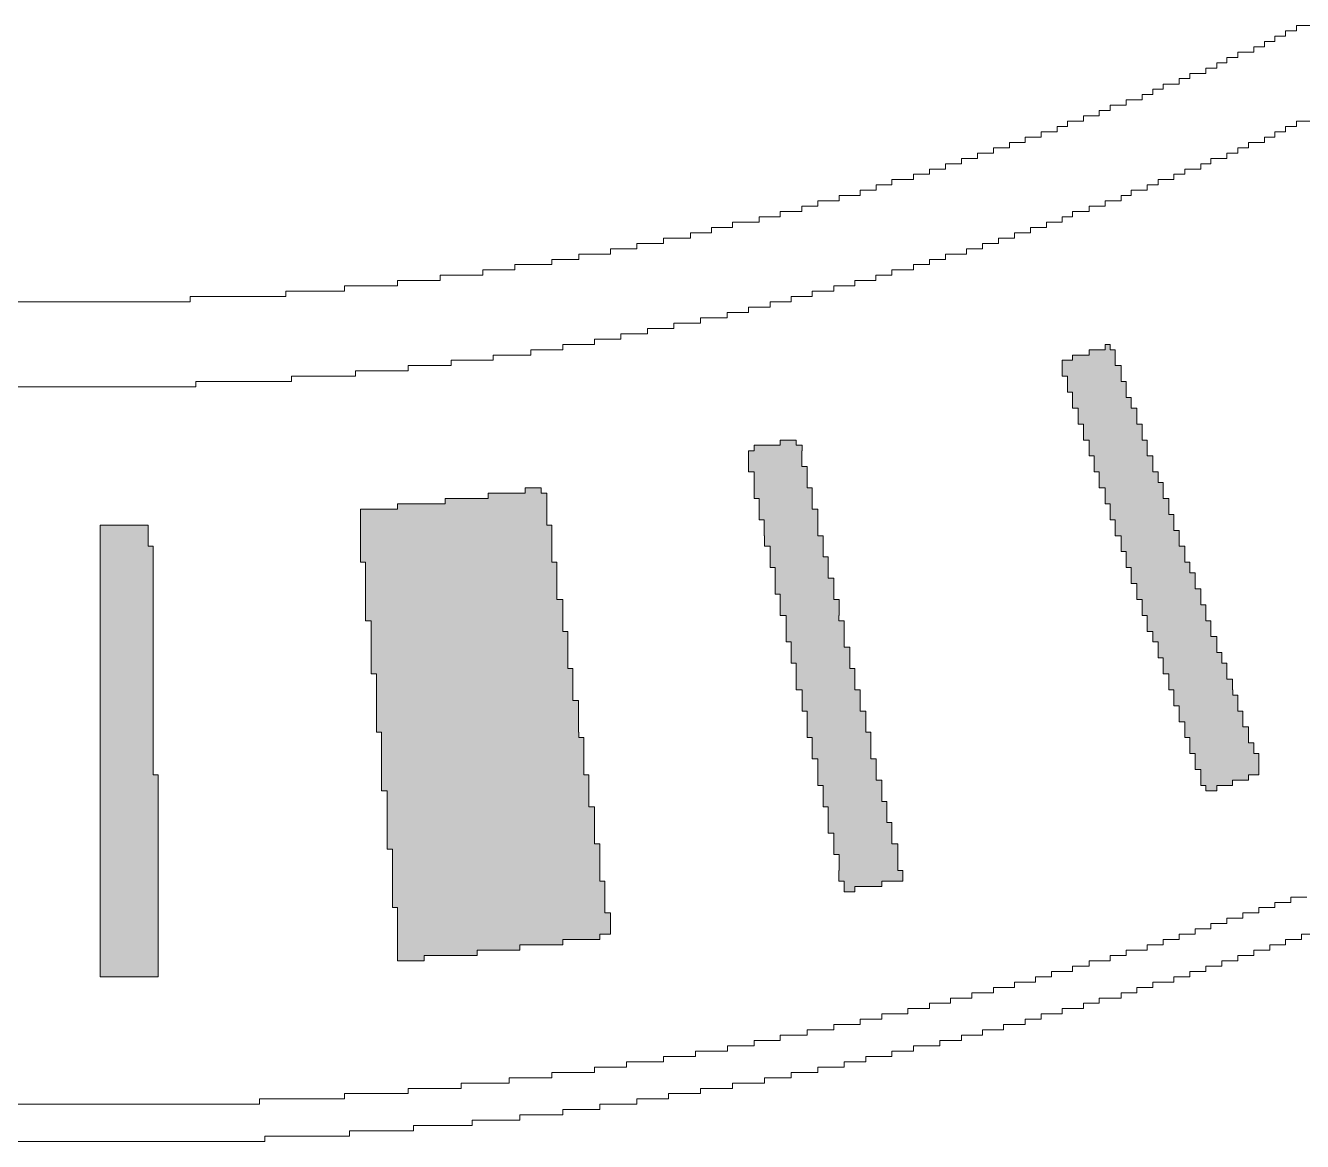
# Model space of a CAD drawing. Header units: millimetres. Extents: x 76.6 to 106.3, y -138 to -109.2.
# Drawn here: x 91.18 to 96.26, y -134.56 to -130.11 of the extents above; entities that cross this region are included whole.
import ezdxf

# ---------------------------------------------------------------- set-up
doc = ezdxf.new("R2010")
doc.units = ezdxf.units.MM
doc.header["$MEASUREMENT"] = 0
doc.layers.add('Layer 1', color=7, linetype='Continuous', lineweight=0)

msp = doc.modelspace()

# ---------------------------------------------------------------- hatches: boundary and pattern name
at = {"layer": 'Layer 1', "true_color": 0x000000, "transparency": 33554687}
h = msp.add_hatch(color=18, dxfattribs=at)
h.dxf.hatch_style = 2
h.paths.add_polyline_path([(95.3286, -131.5716), (95.3286, -131.5505), (95.3286, -131.5292), (95.3285, -131.5292), (95.3285, -131.5081), (95.3083, -131.5081), (95.3083, -131.487), (95.3083, -131.4657), (95.3082, -131.4657), (95.3082, -131.4446), (95.3489, -131.4446), (95.3489, -131.4235), (95.415, -131.4235), (95.415, -131.4022), (95.4785, -131.4022), (95.4785, -131.3811), (95.4988, -131.3811), (95.4988, -131.4022), (95.5191, -131.4022), (95.5191, -131.4235), (95.5191, -131.4235), (95.5191, -131.4446), (95.519, -131.4446), (95.519, -131.4657), (95.542, -131.4657), (95.542, -131.487), (95.542, -131.5081), (95.5419, -131.5081), (95.5419, -131.5292), (95.5623, -131.5292), (95.5623, -131.5505), (95.5623, -131.5716), (95.5623, -131.5716), (95.5623, -131.5927), (95.5826, -131.5927), (95.5826, -131.614), (95.5826, -131.6351), (95.6055, -131.6351), (95.6055, -131.6562), (95.6055, -131.6775), (95.6055, -131.6986), (95.6258, -131.6986), (95.6258, -131.7197), (95.6258, -131.741), (95.6258, -131.7621), (95.6461, -131.7621), (95.6461, -131.7832), (95.6461, -131.8045), (95.6461, -131.8256), (95.669, -131.8256), (95.669, -131.8467), (95.669, -131.868), (95.669, -131.8891), (95.6893, -131.8891), (95.6893, -131.9102), (95.6893, -131.9315), (95.7096, -131.9315), (95.7096, -131.9526), (95.7096, -131.9526), (95.7096, -131.9737), (95.7096, -131.995), (95.7324, -131.995), (95.7324, -132.0161), (95.7325, -132.0161), (95.7325, -132.0372), (95.7325, -132.0585), (95.7527, -132.0585), (95.7527, -132.0796), (95.7528, -132.0796), (95.7528, -132.1007), (95.7528, -132.122), (95.7731, -132.122), (95.7731, -132.1431), (95.7731, -132.1431), (95.7731, -132.1642), (95.7731, -132.1855), (95.7959, -132.1855), (95.7959, -132.2066), (95.796, -132.2066), (95.796, -132.2277), (95.796, -132.249), (95.8162, -132.249), (95.8162, -132.2701), (95.8163, -132.2701), (95.8163, -132.2912), (95.8366, -132.2912), (95.8366, -132.3125), (95.8366, -132.3336), (95.8366, -132.3336), (95.8366, -132.3547), (95.8594, -132.3547), (95.8594, -132.376), (95.8594, -132.3971), (95.8595, -132.3971), (95.8595, -132.4182), (95.8797, -132.4182), (95.8797, -132.4395), (95.8797, -132.4606), (95.8798, -132.4606), (95.8798, -132.4817), (95.9001, -132.4817), (95.9001, -132.503), (95.9001, -132.5241), (95.9001, -132.5241), (95.9001, -132.5452), (95.9229, -132.5452), (95.9229, -132.5665), (95.923, -132.5665), (95.923, -132.5876), (95.923, -132.6087), (95.9432, -132.6087), (95.9432, -132.63), (95.9433, -132.63), (95.9433, -132.6511), (95.9636, -132.6511), (95.9636, -132.6722), (95.9636, -132.6935), (95.9636, -132.6935), (95.9636, -132.7146), (95.9864, -132.7146), (95.9864, -132.7357), (95.9864, -132.757), (95.9865, -132.757), (95.9865, -132.7781), (96.0067, -132.7781), (96.0067, -132.7992), (96.0067, -132.8205), (96.0068, -132.8205), (96.0068, -132.8416), (96.0271, -132.8416), (96.0271, -132.8627), (96.0271, -132.884), (96.0271, -132.884), (96.0271, -132.9051), (96.0499, -132.9051), (96.0499, -132.9262), (96.0499, -132.9475), (96.05, -132.9475), (96.05, -132.9686), (96.0702, -132.9686), (96.0702, -132.9897), (96.0702, -133.011), (96.0906, -133.011), (96.0906, -133.0321), (96.0906, -133.0532), (96.0906, -133.0745), (96.0906, -133.0745), (96.0906, -133.0956), (96.05, -133.0956), (96.05, -133.1167), (95.9864, -133.1167), (95.9864, -133.138), (95.9229, -133.138), (95.9229, -133.1591), (95.8797, -133.1591), (95.8797, -133.138), (95.8594, -133.138), (95.8594, -133.1167), (95.8595, -133.1167), (95.8595, -133.0956), (95.8595, -133.0745), (95.8366, -133.0745), (95.8366, -133.0532), (95.8366, -133.0321), (95.8366, -133.011), (95.8162, -133.011), (95.8162, -132.9897), (95.8162, -132.9686), (95.8163, -132.9686), (95.8163, -132.9475), (95.7959, -132.9475), (95.7959, -132.9262), (95.7959, -132.9051), (95.796, -132.9051), (95.796, -132.884), (95.7731, -132.884), (95.7731, -132.8627), (95.7731, -132.8416), (95.7731, -132.8416), (95.7731, -132.8205), (95.7527, -132.8205), (95.7527, -132.7992), (95.7527, -132.7781), (95.7528, -132.7781), (95.7528, -132.757), (95.7324, -132.757), (95.7324, -132.7357), (95.7324, -132.7146), (95.7325, -132.7146), (95.7325, -132.6935), (95.7096, -132.6935), (95.7096, -132.6722), (95.7096, -132.6511), (95.7096, -132.6511), (95.7096, -132.63), (95.6892, -132.63), (95.6892, -132.6087), (95.6893, -132.6087), (95.6893, -132.5876), (95.6893, -132.5665), (95.6689, -132.5665), (95.6689, -132.5452), (95.669, -132.5452), (95.669, -132.5241), (95.6461, -132.5241), (95.6461, -132.503), (95.6461, -132.4817), (95.6461, -132.4817), (95.6461, -132.4606), (95.6257, -132.4606), (95.6257, -132.4395), (95.6257, -132.4182), (95.6258, -132.4182), (95.6258, -132.3971), (95.6054, -132.3971), (95.6054, -132.376), (95.6054, -132.3547), (95.6055, -132.3547), (95.6055, -132.3336), (95.5826, -132.3336), (95.5826, -132.3125), (95.5826, -132.2912), (95.5826, -132.2912), (95.5826, -132.2701), (95.5622, -132.2701), (95.5622, -132.249), (95.5623, -132.249), (95.5623, -132.2277), (95.5623, -132.2066), (95.5419, -132.2066), (95.5419, -132.1855), (95.542, -132.1855), (95.542, -132.1642), (95.542, -132.1431), (95.5191, -132.1431), (95.5191, -132.122), (95.5191, -132.122), (95.5191, -132.1007), (95.5191, -132.0796), (95.4987, -132.0796), (95.4987, -132.0585), (95.4988, -132.0585), (95.4988, -132.0372), (95.4988, -132.0161), (95.4784, -132.0161), (95.4784, -131.995), (95.4785, -131.995), (95.4785, -131.9737), (95.4785, -131.9526), (95.4556, -131.9526), (95.4556, -131.9315), (95.4556, -131.9315), (95.4556, -131.9102), (95.4556, -131.8891), (95.4353, -131.8891), (95.4353, -131.868), (95.4353, -131.8467), (95.4353, -131.8256), (95.415, -131.8256), (95.415, -131.8045), (95.415, -131.7832), (95.415, -131.7621), (95.3921, -131.7621), (95.3921, -131.741), (95.3921, -131.7197), (95.3921, -131.6986), (95.3718, -131.6986), (95.3718, -131.6775), (95.3718, -131.6562), (95.3718, -131.6351), (95.3489, -131.6351), (95.3489, -131.614), (95.3489, -131.5927), (95.3489, -131.5927), (95.3489, -131.5716)])
h = msp.add_hatch(color=18, dxfattribs=at)
h.dxf.hatch_style = 2
h.paths.add_polyline_path([(94.2923, -132.884), (94.2923, -132.8627), (94.2923, -132.8416), (94.272, -132.8416), (94.272, -132.8205), (94.272, -132.7992), (94.272, -132.7781), (94.272, -132.757), (94.2491, -132.757), (94.2491, -132.7357), (94.2491, -132.7146), (94.2491, -132.6935), (94.2491, -132.6722), (94.249, -132.6722), (94.249, -132.6511), (94.2288, -132.6511), (94.2288, -132.63), (94.2288, -132.6087), (94.2288, -132.5876), (94.2287, -132.5876), (94.2287, -132.5665), (94.2085, -132.5665), (94.2085, -132.5452), (94.2085, -132.5241), (94.2085, -132.503), (94.2085, -132.4817), (94.2084, -132.4817), (94.2084, -132.4606), (94.1856, -132.4606), (94.1856, -132.4395), (94.1856, -132.4182), (94.1856, -132.3971), (94.1855, -132.3971), (94.1855, -132.376), (94.1653, -132.376), (94.1653, -132.3547), (94.1653, -132.3336), (94.1653, -132.3125), (94.1652, -132.3125), (94.1652, -132.2912), (94.1652, -132.2701), (94.145, -132.2701), (94.145, -132.249), (94.145, -132.2277), (94.1449, -132.2277), (94.1449, -132.2066), (94.1449, -132.1855), (94.1221, -132.1855), (94.1221, -132.1642), (94.1221, -132.1431), (94.122, -132.1431), (94.122, -132.122), (94.122, -132.1007), (94.122, -132.0796), (94.1018, -132.0796), (94.1018, -132.0585), (94.1018, -132.0372), (94.1017, -132.0372), (94.1017, -132.0161), (94.1017, -131.995), (94.0815, -131.995), (94.0815, -131.9737), (94.0815, -131.9526), (94.0814, -131.9526), (94.0814, -131.9315), (94.0814, -131.9102), (94.0814, -131.8891), (94.0586, -131.8891), (94.0586, -131.868), (94.0585, -131.868), (94.0585, -131.8467), (94.0585, -131.8256), (94.0585, -131.8045), (94.0815, -131.8045), (94.0815, -131.7832), (94.1856, -131.7832), (94.1856, -131.7621), (94.2491, -131.7621), (94.2491, -131.7832), (94.272, -131.7832), (94.272, -131.8045), (94.2719, -131.8045), (94.2719, -131.8256), (94.2719, -131.8467), (94.2719, -131.868), (94.2923, -131.868), (94.2923, -131.8891), (94.2922, -131.8891), (94.2922, -131.9102), (94.2922, -131.9315), (94.2922, -131.9526), (94.3126, -131.9526), (94.3126, -131.9737), (94.3126, -131.995), (94.3125, -131.995), (94.3125, -132.0161), (94.3125, -132.0372), (94.3355, -132.0372), (94.3355, -132.0585), (94.3355, -132.0796), (94.3354, -132.0796), (94.3354, -132.1007), (94.3354, -132.122), (94.3354, -132.1431), (94.3558, -132.1431), (94.3558, -132.1642), (94.3558, -132.1855), (94.3557, -132.1855), (94.3557, -132.2066), (94.3557, -132.2277), (94.3761, -132.2277), (94.3761, -132.249), (94.3761, -132.2701), (94.376, -132.2701), (94.376, -132.2912), (94.376, -132.3125), (94.399, -132.3125), (94.399, -132.3336), (94.399, -132.3547), (94.399, -132.376), (94.3989, -132.376), (94.3989, -132.3971), (94.4193, -132.3971), (94.4193, -132.4182), (94.4193, -132.4395), (94.4193, -132.4606), (94.4192, -132.4606), (94.4192, -132.4817), (94.4396, -132.4817), (94.4396, -132.503), (94.4396, -132.5241), (94.4396, -132.5452), (94.4396, -132.5665), (94.4395, -132.5665), (94.4395, -132.5876), (94.4625, -132.5876), (94.4625, -132.6087), (94.4625, -132.63), (94.4625, -132.6511), (94.4624, -132.6511), (94.4624, -132.6722), (94.4828, -132.6722), (94.4828, -132.6935), (94.4828, -132.7146), (94.4828, -132.7357), (94.4828, -132.757), (94.5031, -132.757), (94.5031, -132.7781), (94.5031, -132.7992), (94.5031, -132.8205), (94.5031, -132.8416), (94.526, -132.8416), (94.526, -132.8627), (94.526, -132.884), (94.526, -132.9051), (94.526, -132.9262), (94.5462, -132.9262), (94.5462, -132.9475), (94.5463, -132.9475), (94.5463, -132.9686), (94.5463, -132.9897), (94.5463, -133.011), (94.5463, -133.0321), (94.5666, -133.0321), (94.5666, -133.0532), (94.5666, -133.0745), (94.5666, -133.0956), (94.5666, -133.1167), (94.5894, -133.1167), (94.5894, -133.138), (94.5895, -133.138), (94.5895, -133.1591), (94.5895, -133.1802), (94.5895, -133.2015), (94.6097, -133.2015), (94.6097, -133.2226), (94.6098, -133.2226), (94.6098, -133.2437), (94.6098, -133.265), (94.6098, -133.2861), (94.6301, -133.2861), (94.6301, -133.3072), (94.6301, -133.3285), (94.6301, -133.3285), (94.6301, -133.3496), (94.6301, -133.3707), (94.6529, -133.3707), (94.6529, -133.392), (94.6529, -133.4131), (94.653, -133.4131), (94.653, -133.4342), (94.653, -133.4555), (94.653, -133.4766), (94.6732, -133.4766), (94.6732, -133.4977), (94.6732, -133.519), (94.5895, -133.519), (94.5895, -133.5401), (94.4827, -133.5401), (94.4827, -133.5612), (94.4395, -133.5612), (94.4395, -133.5401), (94.4396, -133.5401), (94.4396, -133.519), (94.4192, -133.519), (94.4192, -133.4977), (94.4192, -133.4766), (94.4193, -133.4766), (94.4193, -133.4555), (94.4193, -133.4342), (94.4193, -133.4131), (94.3989, -133.4131), (94.3989, -133.392), (94.3989, -133.3707), (94.399, -133.3707), (94.399, -133.3496), (94.399, -133.3285), (94.3761, -133.3285), (94.3761, -133.3072), (94.3761, -133.2861), (94.3761, -133.2861), (94.3761, -133.265), (94.3761, -133.2437), (94.3761, -133.2226), (94.3557, -133.2226), (94.3557, -133.2015), (94.3558, -133.2015), (94.3558, -133.1802), (94.3558, -133.1591), (94.3558, -133.138), (94.3354, -133.138), (94.3354, -133.1167), (94.3355, -133.1167), (94.3355, -133.0956), (94.3355, -133.0745), (94.3355, -133.0532), (94.3355, -133.0321), (94.3126, -133.0321), (94.3126, -133.011), (94.3126, -132.9897), (94.3126, -132.9686), (94.3126, -132.9475), (94.2922, -132.9475), (94.2922, -132.9262), (94.2923, -132.9262), (94.2923, -132.9051)])
h = msp.add_hatch(color=18, dxfattribs=at)
h.dxf.hatch_style = 2
h.paths.add_polyline_path([(92.5346, -132.3547), (92.5346, -132.3336), (92.5346, -132.3125), (92.5346, -132.2912), (92.5346, -132.2701), (92.5346, -132.249), (92.5142, -132.249), (92.5142, -132.2277), (92.5142, -132.2066), (92.5142, -132.1855), (92.5142, -132.1642), (92.5142, -132.1431), (92.5142, -132.122), (92.5142, -132.1007), (92.5143, -132.1007), (92.5143, -132.0796), (92.5143, -132.0585), (92.5143, -132.0372), (92.6615, -132.0372), (92.6615, -132.0161), (92.8521, -132.0161), (92.8521, -131.995), (93.0223, -131.995), (93.0223, -131.9737), (93.1696, -131.9737), (93.1696, -131.9526), (93.2331, -131.9526), (93.2331, -131.9737), (93.256, -131.9737), (93.256, -131.995), (93.256, -132.0161), (93.2559, -132.0161), (93.2559, -132.0372), (93.256, -132.0372), (93.256, -132.0585), (93.256, -132.0796), (93.256, -132.1007), (93.2762, -132.1007), (93.2762, -132.122), (93.2762, -132.1431), (93.2762, -132.1642), (93.2762, -132.1855), (93.2762, -132.2066), (93.2762, -132.2277), (93.2762, -132.249), (93.2966, -132.249), (93.2966, -132.2701), (93.2966, -132.2912), (93.2966, -132.3125), (93.2966, -132.3336), (93.2966, -132.3547), (93.2966, -132.376), (93.2966, -132.3971), (93.3195, -132.3971), (93.3195, -132.4182), (93.3195, -132.4395), (93.3195, -132.4606), (93.3195, -132.4817), (93.3194, -132.4817), (93.3194, -132.503), (93.3194, -132.5241), (93.3398, -132.5241), (93.3398, -132.5452), (93.3398, -132.5665), (93.3398, -132.5876), (93.3398, -132.6087), (93.3398, -132.63), (93.3398, -132.6511), (93.3398, -132.6722), (93.36, -132.6722), (93.36, -132.6935), (93.3601, -132.6935), (93.3601, -132.7146), (93.3601, -132.7357), (93.3601, -132.757), (93.3601, -132.7781), (93.3601, -132.7992), (93.3829, -132.7992), (93.3829, -132.8205), (93.3829, -132.8416), (93.3829, -132.8627), (93.3829, -132.884), (93.3829, -132.9051), (93.3829, -132.9262), (93.383, -132.9262), (93.383, -132.9475), (93.4033, -132.9475), (93.4033, -132.9686), (93.4033, -132.9897), (93.4033, -133.011), (93.4033, -133.0321), (93.4033, -133.0532), (93.4033, -133.0745), (93.4033, -133.0956), (93.4236, -133.0956), (93.4236, -133.1167), (93.4236, -133.138), (93.4236, -133.1591), (93.4235, -133.1591), (93.4235, -133.1802), (93.4235, -133.2015), (93.4235, -133.2226), (93.4465, -133.2226), (93.4465, -133.2437), (93.4465, -133.265), (93.4465, -133.2861), (93.4465, -133.3072), (93.4465, -133.3285), (93.4465, -133.3496), (93.4465, -133.3707), (93.4667, -133.3707), (93.4667, -133.392), (93.4668, -133.392), (93.4668, -133.4131), (93.4668, -133.4342), (93.4668, -133.4555), (93.4668, -133.4766), (93.4668, -133.4977), (93.4668, -133.519), (93.487, -133.519), (93.487, -133.5401), (93.487, -133.5612), (93.487, -133.5825), (93.487, -133.6036), (93.487, -133.6247), (93.4871, -133.6247), (93.4871, -133.646), (93.5099, -133.646), (93.5099, -133.6671), (93.5099, -133.6882), (93.5099, -133.7095), (93.5099, -133.7306), (93.4667, -133.7306), (93.4667, -133.7517), (93.3195, -133.7517), (93.3195, -133.773), (93.1493, -133.773), (93.1493, -133.7941), (92.9791, -133.7941), (92.9791, -133.8152), (92.7683, -133.8152), (92.7683, -133.8365), (92.6616, -133.8365), (92.6616, -133.8152), (92.6616, -133.7941), (92.6616, -133.773), (92.6616, -133.7517), (92.6615, -133.7517), (92.6615, -133.7306), (92.6615, -133.7095), (92.6615, -133.6882), (92.6615, -133.6671), (92.6615, -133.646), (92.6616, -133.646), (92.6616, -133.6247), (92.6412, -133.6247), (92.6412, -133.6036), (92.6412, -133.5825), (92.6412, -133.5612), (92.6412, -133.5401), (92.6412, -133.519), (92.6413, -133.519), (92.6413, -133.4977), (92.6413, -133.4766), (92.6413, -133.4555), (92.6413, -133.4342), (92.6413, -133.4131), (92.6413, -133.392), (92.6209, -133.392), (92.6209, -133.3707), (92.621, -133.3707), (92.621, -133.3496), (92.621, -133.3285), (92.621, -133.3072), (92.621, -133.2861), (92.621, -133.265), (92.621, -133.2437), (92.621, -133.2226), (92.6209, -133.2226), (92.6209, -133.2015), (92.6209, -133.1802), (92.6209, -133.1591), (92.5981, -133.1591), (92.5981, -133.138), (92.5981, -133.1167), (92.5981, -133.0956), (92.5981, -133.0956), (92.5981, -133.0745), (92.5981, -133.0532), (92.5981, -133.0321), (92.5981, -133.011), (92.5981, -132.9897), (92.5981, -132.9686), (92.5981, -132.9475), (92.5981, -132.9475), (92.5981, -132.9262), (92.5777, -132.9262), (92.5777, -132.9051), (92.5777, -132.884), (92.5777, -132.8627), (92.5777, -132.8416), (92.5777, -132.8205), (92.5777, -132.7992), (92.5778, -132.7992), (92.5778, -132.7781), (92.5778, -132.757), (92.5778, -132.7357), (92.5778, -132.7146), (92.5778, -132.6935), (92.5574, -132.6935), (92.5574, -132.6722), (92.5575, -132.6722), (92.5575, -132.6511), (92.5575, -132.63), (92.5575, -132.6087), (92.5575, -132.5876), (92.5575, -132.5665), (92.5575, -132.5452), (92.5575, -132.5241), (92.5574, -132.5241), (92.5574, -132.503), (92.5574, -132.4817), (92.5346, -132.4817), (92.5346, -132.4606), (92.5346, -132.4395), (92.5346, -132.4182), (92.5346, -132.3971), (92.5346, -132.3971), (92.5346, -132.376)])
h = msp.add_hatch(color=18, dxfattribs=at)
h.dxf.hatch_style = 2
h.paths.add_polyline_path([(91.478, -132.1431), (91.478, -132.122), (91.478, -132.1007), (91.6685, -132.1007), (91.6685, -132.122), (91.6685, -132.1431), (91.6685, -132.1642), (91.6685, -132.1855), (91.6887, -132.1855), (91.6887, -132.2066), (91.6887, -132.2277), (91.6887, -132.249), (91.6887, -132.2701), (91.6887, -132.2912), (91.6887, -132.3125), (91.6887, -132.3336), (91.6887, -132.3547), (91.6887, -132.376), (91.6887, -132.3971), (91.6887, -132.4182), (91.6887, -132.4395), (91.6887, -132.4606), (91.6887, -132.4817), (91.6887, -132.503), (91.6887, -132.5241), (91.6887, -132.5452), (91.6887, -132.5665), (91.6887, -132.5876), (91.6887, -132.6087), (91.6887, -132.63), (91.6887, -132.6511), (91.6887, -132.6722), (91.6887, -132.6935), (91.6887, -132.7146), (91.6887, -132.7357), (91.6887, -132.757), (91.6887, -132.7781), (91.6887, -132.7992), (91.6887, -132.8205), (91.6887, -132.8416), (91.6887, -132.8627), (91.6887, -132.884), (91.6887, -132.9051), (91.6887, -132.9262), (91.6887, -132.9475), (91.6887, -132.9686), (91.6887, -132.9897), (91.6887, -133.011), (91.6887, -133.0321), (91.6887, -133.0532), (91.6887, -133.0745), (91.6887, -133.0956), (91.7091, -133.0956), (91.7091, -133.1167), (91.7091, -133.138), (91.7091, -133.1591), (91.7091, -133.1802), (91.7091, -133.2015), (91.7091, -133.2226), (91.7091, -133.2437), (91.7091, -133.265), (91.7091, -133.2861), (91.7091, -133.3072), (91.7091, -133.3285), (91.7091, -133.3496), (91.7091, -133.3707), (91.7091, -133.392), (91.7091, -133.4131), (91.7091, -133.4342), (91.7091, -133.4555), (91.7091, -133.4766), (91.7091, -133.4977), (91.7091, -133.519), (91.7091, -133.5401), (91.7091, -133.5612), (91.7091, -133.5825), (91.7091, -133.6036), (91.7091, -133.6247), (91.7091, -133.646), (91.7091, -133.6671), (91.7091, -133.6882), (91.7091, -133.7095), (91.7091, -133.7306), (91.7091, -133.7517), (91.7091, -133.773), (91.7091, -133.7941), (91.7091, -133.8152), (91.7091, -133.8365), (91.7091, -133.8576), (91.7091, -133.8787), (91.7091, -133.9), (91.478, -133.9), (91.478, -133.8787), (91.478, -133.8576), (91.478, -133.8365), (91.478, -133.8152), (91.478, -133.7941), (91.478, -133.773), (91.478, -133.7517), (91.478, -133.7306), (91.478, -133.7095), (91.478, -133.6882), (91.478, -133.6671), (91.478, -133.646), (91.478, -133.6247), (91.478, -133.6036), (91.478, -133.5825), (91.478, -133.5612), (91.478, -133.5401), (91.478, -133.519), (91.478, -133.4977), (91.478, -133.4766), (91.478, -133.4555), (91.478, -133.4342), (91.478, -133.4131), (91.478, -133.392), (91.478, -133.3707), (91.478, -133.3496), (91.478, -133.3285), (91.478, -133.3072), (91.478, -133.2861), (91.478, -133.265), (91.478, -133.2437), (91.478, -133.2226), (91.478, -133.2015), (91.478, -133.1802), (91.478, -133.1591), (91.478, -133.138), (91.478, -133.1167), (91.478, -133.0956), (91.4779, -133.0956), (91.4779, -133.0745), (91.4779, -133.0532), (91.4779, -133.0321), (91.4779, -133.011), (91.4779, -132.9897), (91.4779, -132.9686), (91.4779, -132.9475), (91.4779, -132.9262), (91.4779, -132.9051), (91.4779, -132.884), (91.4779, -132.8627), (91.4779, -132.8416), (91.4779, -132.8205), (91.4779, -132.7992), (91.4779, -132.7781), (91.4779, -132.757), (91.4779, -132.7357), (91.4779, -132.7146), (91.4779, -132.6935), (91.4779, -132.6722), (91.4779, -132.6511), (91.4779, -132.63), (91.4779, -132.6087), (91.4779, -132.5876), (91.4779, -132.5665), (91.4779, -132.5452), (91.4779, -132.5241), (91.4779, -132.503), (91.4779, -132.4817), (91.4779, -132.4606), (91.4779, -132.4395), (91.4779, -132.4182), (91.4779, -132.3971), (91.4779, -132.376), (91.4779, -132.3547), (91.4779, -132.3336), (91.4779, -132.3125), (91.4779, -132.2912), (91.4779, -132.2701), (91.4779, -132.249), (91.4779, -132.2277), (91.4779, -132.2066), (91.4779, -132.1855), (91.478, -132.1855), (91.478, -132.1642)])

# ---------------------------------------------------------------- linework, layer by layer
at = {"layer": 'Layer 1'}
for points in [[(90.9065, -131.2117), (91.8361, -131.2117), (91.8361, -131.1906), (92.2171, -131.1906), (92.2171, -131.1695), (92.4507, -131.1695), (92.4507, -131.1482), (92.6616, -131.1482), (92.6616, -131.1271), (92.8317, -131.1271), (92.8317, -131.106), (93.002, -131.106), (93.002, -131.0847), (93.129, -131.0847), (93.129, -131.0636), (93.2763, -131.0636), (93.2763, -131.0425), (93.383, -131.0425), (93.383, -131.0212), (93.51, -131.0212), (93.51, -131.0001), (93.6141, -131.0001), (93.6141, -130.979), (93.7208, -130.979), (93.7208, -130.9577), (93.8275, -130.9577), (93.8275, -130.9366), (93.9112, -130.9366), (93.9112, -130.9155), (93.9951, -130.9155), (93.9951, -130.8942), (94.1018, -130.8942), (94.1018, -130.8731), (94.1856, -130.8731), (94.1856, -130.852), (94.2719, -130.852), (94.2719, -130.8307), (94.3354, -130.8307), (94.3354, -130.8096), (94.4193, -130.8096), (94.4193, -130.7885), (94.5031, -130.7885), (94.5031, -130.7672), (94.5666, -130.7672), (94.5666, -130.7461), (94.63, -130.7461), (94.63, -130.725), (94.7165, -130.725), (94.7165, -130.7037), (94.7799, -130.7037), (94.7799, -130.6826), (94.8434, -130.6826), (94.8434, -130.6615), (94.907, -130.6615), (94.907, -130.6402), (94.9705, -130.6402), (94.9705, -130.6191), (95.0339, -130.6191), (95.0339, -130.598), (95.0975, -130.598), (95.0975, -130.5767), (95.161, -130.5767), (95.161, -130.5556), (95.2244, -130.5556), (95.2244, -130.5345), (95.288, -130.5345), (95.288, -130.5132), (95.3286, -130.5132), (95.3286, -130.4921), (95.3921, -130.4921), (95.3921, -130.471), (95.4556, -130.471), (95.4556, -130.4497), (95.4987, -130.4497), (95.4987, -130.4286), (95.5623, -130.4286), (95.5623, -130.4075), (95.6257, -130.4075), (95.6257, -130.3862), (95.6689, -130.3862), (95.6689, -130.3651), (95.7095, -130.3651), (95.7095, -130.344), (95.7731, -130.344), (95.7731, -130.3227), (95.8163, -130.3227), (95.8163, -130.3016), (95.8797, -130.3016), (95.8797, -130.2805), (95.9229, -130.2805), (95.9229, -130.2592), (95.9635, -130.2592), (95.9635, -130.2381), (96.0067, -130.2381), (96.0067, -130.217), (96.0703, -130.217), (96.0703, -130.1957), (96.1135, -130.1957), (96.1135, -130.1746), (96.1541, -130.1746), (96.1541, -130.1535), (96.1973, -130.1535), (96.1973, -130.1322), (96.2405, -130.1322), (96.2405, -130.1111), (96.304, -130.1111)], [(96.304, -130.4921), (96.2405, -130.4921), (96.2405, -130.5132), (96.1973, -130.5132), (96.1973, -130.5345), (96.154, -130.5345), (96.154, -130.5556), (96.1135, -130.5556), (96.1135, -130.5767), (96.05, -130.5767), (96.05, -130.598), (96.0067, -130.598), (96.0067, -130.6191), (95.9636, -130.6191), (95.9636, -130.6402), (95.9001, -130.6402), (95.9001, -130.6615), (95.8594, -130.6615), (95.8594, -130.6826), (95.7959, -130.6826), (95.7959, -130.7037), (95.7528, -130.7037), (95.7528, -130.725), (95.6892, -130.725), (95.6892, -130.7461), (95.6461, -130.7461), (95.6461, -130.7672), (95.5826, -130.7672), (95.5826, -130.7885), (95.542, -130.7885), (95.542, -130.8096), (95.4784, -130.8096), (95.4784, -130.8307), (95.4149, -130.8307), (95.4149, -130.852), (95.3489, -130.852), (95.3489, -130.8731), (95.3083, -130.8731), (95.3083, -130.8942), (95.2448, -130.8942), (95.2448, -130.9155), (95.1812, -130.9155), (95.1812, -130.9366), (95.1178, -130.9366), (95.1178, -130.9577), (95.0543, -130.9577), (95.0543, -130.979), (94.9908, -130.979), (94.9908, -131.0001), (94.9273, -131.0001), (94.9273, -131.0212), (94.8435, -131.0212), (94.8435, -131.0425), (94.78, -131.0425), (94.78, -131.0636), (94.7165, -131.0636), (94.7165, -131.0847), (94.6301, -131.0847), (94.6301, -131.106), (94.5665, -131.106), (94.5665, -131.1271), (94.4828, -131.1271), (94.4828, -131.1482), (94.3989, -131.1482), (94.3989, -131.1695), (94.3126, -131.1695), (94.3126, -131.1906), (94.2288, -131.1906), (94.2288, -131.2117), (94.1449, -131.2117), (94.1449, -131.233), (94.0585, -131.233), (94.0585, -131.2541), (93.9747, -131.2541), (93.9747, -131.2752), (93.8681, -131.2752), (93.8681, -131.2965), (93.7614, -131.2965), (93.7614, -131.3176), (93.6573, -131.3176), (93.6573, -131.3387), (93.5505, -131.3387), (93.5505, -131.36), (93.4464, -131.36), (93.4464, -131.3811), (93.3194, -131.3811), (93.3194, -131.4022), (93.1924, -131.4022), (93.1924, -131.4235), (93.0425, -131.4235), (93.0425, -131.4446), (92.8749, -131.4446), (92.8749, -131.4657), (92.7047, -131.4657), (92.7047, -131.487), (92.4939, -131.487), (92.4939, -131.5081), (92.2399, -131.5081), (92.2399, -131.5292), (91.8589, -131.5292), (91.8589, -131.5505), (90.8835, -131.5505)], [(90.6296, -134.408), (92.113, -134.408), (92.113, -134.3867), (92.4508, -134.3867), (92.4508, -134.3656), (92.7048, -134.3656), (92.7048, -134.3445), (92.9156, -134.3445), (92.9156, -134.3232), (93.1061, -134.3232), (93.1061, -134.3021), (93.2763, -134.3021), (93.2763, -134.281), (93.4464, -134.281), (93.4464, -134.2597), (93.5735, -134.2597), (93.5735, -134.2386), (93.7207, -134.2386), (93.7207, -134.2175), (93.8478, -134.2175), (93.8478, -134.1962), (93.9748, -134.1962), (93.9748, -134.1751), (94.0815, -134.1751), (94.0815, -134.154), (94.1855, -134.154), (94.1855, -134.1327), (94.2923, -134.1327), (94.2923, -134.1116), (94.3989, -134.1116), (94.3989, -134.0905), (94.5031, -134.0905), (94.5031, -134.0692), (94.5894, -134.0692), (94.5894, -134.0481), (94.6936, -134.0481), (94.6936, -134.027), (94.78, -134.027), (94.78, -134.0057), (94.8637, -134.0057), (94.8637, -133.9846), (94.9475, -133.9846), (94.9475, -133.9635), (95.034, -133.9635), (95.034, -133.9422), (95.1177, -133.9422), (95.1177, -133.9211), (95.2015, -133.9211), (95.2015, -133.9), (95.265, -133.9), (95.265, -133.8787), (95.3489, -133.8787), (95.3489, -133.8576), (95.415, -133.8576), (95.415, -133.8365), (95.4987, -133.8365), (95.4987, -133.8152), (95.5622, -133.8152), (95.5622, -133.7941), (95.6461, -133.7941), (95.6461, -133.773), (95.7096, -133.773), (95.7096, -133.7517), (95.7731, -133.7517), (95.7731, -133.7306), (95.8366, -133.7306), (95.8366, -133.7095), (95.9001, -133.7095), (95.9001, -133.6882), (95.9636, -133.6882), (95.9636, -133.6671), (96.027, -133.6671), (96.027, -133.646), (96.0905, -133.646), (96.0905, -133.6247), (96.154, -133.6247), (96.154, -133.6036), (96.2176, -133.6036), (96.2176, -133.5825), (96.2811, -133.5825)], [(96.3243, -133.7306), (96.2608, -133.7306), (96.2608, -133.7517), (96.1973, -133.7517), (96.1973, -133.773), (96.1338, -133.773), (96.1338, -133.7941), (96.0702, -133.7941), (96.0702, -133.8152), (96.0067, -133.8152), (96.0067, -133.8365), (95.9433, -133.8365), (95.9433, -133.8576), (95.8798, -133.8576), (95.8798, -133.8787), (95.8162, -133.8787), (95.8162, -133.9), (95.7527, -133.9), (95.7527, -133.9211), (95.6689, -133.9211), (95.6689, -133.9422), (95.6055, -133.9422), (95.6055, -133.9635), (95.5419, -133.9635), (95.5419, -133.9846), (95.4555, -133.9846), (95.4555, -134.0057), (95.3921, -134.0057), (95.3921, -134.027), (95.3083, -134.027), (95.3083, -134.0481), (95.2244, -134.0481), (95.2244, -134.0692), (95.161, -134.0692), (95.161, -134.0905), (95.0745, -134.0905), (95.0745, -134.1116), (94.9908, -134.1116), (94.9908, -134.1327), (94.9069, -134.1327), (94.9069, -134.154), (94.8206, -134.154), (94.8206, -134.1751), (94.7165, -134.1751), (94.7165, -134.1962), (94.6301, -134.1962), (94.6301, -134.2175), (94.5259, -134.2175), (94.5259, -134.2386), (94.4396, -134.2386), (94.4396, -134.2597), (94.3354, -134.2597), (94.3354, -134.281), (94.2288, -134.281), (94.2288, -134.3021), (94.1221, -134.3021), (94.1221, -134.3232), (93.9951, -134.3232), (93.9951, -134.3445), (93.8681, -134.3445), (93.8681, -134.3656), (93.7411, -134.3656), (93.7411, -134.3867), (93.6141, -134.3867), (93.6141, -134.408), (93.4667, -134.408), (93.4667, -134.4291), (93.3194, -134.4291), (93.3194, -134.4502), (93.1492, -134.4502), (93.1492, -134.4715), (92.9587, -134.4715), (92.9587, -134.4926), (92.725, -134.4926), (92.725, -134.5137), (92.471, -134.5137), (92.471, -134.535), (92.1332, -134.535), (92.1332, -134.5561), (90.6092, -134.5561)]]:
    msp.add_lwpolyline(points, dxfattribs=at)
for points in [[(95.3286, -131.5716), (95.3286, -131.5505), (95.3286, -131.5292), (95.3285, -131.5292), (95.3285, -131.5081), (95.3083, -131.5081), (95.3083, -131.487), (95.3083, -131.4657), (95.3082, -131.4657), (95.3082, -131.4446), (95.3489, -131.4446), (95.3489, -131.4235), (95.415, -131.4235), (95.415, -131.4022), (95.4785, -131.4022), (95.4785, -131.3811), (95.4988, -131.3811), (95.4988, -131.4022), (95.5191, -131.4022), (95.5191, -131.4235), (95.5191, -131.4235), (95.5191, -131.4446), (95.519, -131.4446), (95.519, -131.4657), (95.542, -131.4657), (95.542, -131.487), (95.542, -131.5081), (95.5419, -131.5081), (95.5419, -131.5292), (95.5623, -131.5292), (95.5623, -131.5505), (95.5623, -131.5716), (95.5623, -131.5716), (95.5623, -131.5927), (95.5826, -131.5927), (95.5826, -131.614), (95.5826, -131.6351), (95.6055, -131.6351), (95.6055, -131.6562), (95.6055, -131.6775), (95.6055, -131.6986), (95.6258, -131.6986), (95.6258, -131.7197), (95.6258, -131.741), (95.6258, -131.7621), (95.6461, -131.7621), (95.6461, -131.7832), (95.6461, -131.8045), (95.6461, -131.8256), (95.669, -131.8256), (95.669, -131.8467), (95.669, -131.868), (95.669, -131.8891), (95.6893, -131.8891), (95.6893, -131.9102), (95.6893, -131.9315), (95.7096, -131.9315), (95.7096, -131.9526), (95.7096, -131.9526), (95.7096, -131.9737), (95.7096, -131.995), (95.7324, -131.995), (95.7324, -132.0161), (95.7325, -132.0161), (95.7325, -132.0372), (95.7325, -132.0585), (95.7527, -132.0585), (95.7527, -132.0796), (95.7528, -132.0796), (95.7528, -132.1007), (95.7528, -132.122), (95.7731, -132.122), (95.7731, -132.1431), (95.7731, -132.1431), (95.7731, -132.1642), (95.7731, -132.1855), (95.7959, -132.1855), (95.7959, -132.2066), (95.796, -132.2066), (95.796, -132.2277), (95.796, -132.249), (95.8162, -132.249), (95.8162, -132.2701), (95.8163, -132.2701), (95.8163, -132.2912), (95.8366, -132.2912), (95.8366, -132.3125), (95.8366, -132.3336), (95.8366, -132.3336), (95.8366, -132.3547), (95.8594, -132.3547), (95.8594, -132.376), (95.8594, -132.3971), (95.8595, -132.3971), (95.8595, -132.4182), (95.8797, -132.4182), (95.8797, -132.4395), (95.8797, -132.4606), (95.8798, -132.4606), (95.8798, -132.4817), (95.9001, -132.4817), (95.9001, -132.503), (95.9001, -132.5241), (95.9001, -132.5241), (95.9001, -132.5452), (95.9229, -132.5452), (95.9229, -132.5665), (95.923, -132.5665), (95.923, -132.5876), (95.923, -132.6087), (95.9432, -132.6087), (95.9432, -132.63), (95.9433, -132.63), (95.9433, -132.6511), (95.9636, -132.6511), (95.9636, -132.6722), (95.9636, -132.6935), (95.9636, -132.6935), (95.9636, -132.7146), (95.9864, -132.7146), (95.9864, -132.7357), (95.9864, -132.757), (95.9865, -132.757), (95.9865, -132.7781), (96.0067, -132.7781), (96.0067, -132.7992), (96.0067, -132.8205), (96.0068, -132.8205), (96.0068, -132.8416), (96.0271, -132.8416), (96.0271, -132.8627), (96.0271, -132.884), (96.0271, -132.884), (96.0271, -132.9051), (96.0499, -132.9051), (96.0499, -132.9262), (96.0499, -132.9475), (96.05, -132.9475), (96.05, -132.9686), (96.0702, -132.9686), (96.0702, -132.9897), (96.0702, -133.011), (96.0906, -133.011), (96.0906, -133.0321), (96.0906, -133.0532), (96.0906, -133.0745), (96.0906, -133.0745), (96.0906, -133.0956), (96.05, -133.0956), (96.05, -133.1167), (95.9864, -133.1167), (95.9864, -133.138), (95.9229, -133.138), (95.9229, -133.1591), (95.8797, -133.1591), (95.8797, -133.138), (95.8594, -133.138), (95.8594, -133.1167), (95.8595, -133.1167), (95.8595, -133.0956), (95.8595, -133.0745), (95.8366, -133.0745), (95.8366, -133.0532), (95.8366, -133.0321), (95.8366, -133.011), (95.8162, -133.011), (95.8162, -132.9897), (95.8162, -132.9686), (95.8163, -132.9686), (95.8163, -132.9475), (95.7959, -132.9475), (95.7959, -132.9262), (95.7959, -132.9051), (95.796, -132.9051), (95.796, -132.884), (95.7731, -132.884), (95.7731, -132.8627), (95.7731, -132.8416), (95.7731, -132.8416), (95.7731, -132.8205), (95.7527, -132.8205), (95.7527, -132.7992), (95.7527, -132.7781), (95.7528, -132.7781), (95.7528, -132.757), (95.7324, -132.757), (95.7324, -132.7357), (95.7324, -132.7146), (95.7325, -132.7146), (95.7325, -132.6935), (95.7096, -132.6935), (95.7096, -132.6722), (95.7096, -132.6511), (95.7096, -132.6511), (95.7096, -132.63), (95.6892, -132.63), (95.6892, -132.6087), (95.6893, -132.6087), (95.6893, -132.5876), (95.6893, -132.5665), (95.6689, -132.5665), (95.6689, -132.5452), (95.669, -132.5452), (95.669, -132.5241), (95.6461, -132.5241), (95.6461, -132.503), (95.6461, -132.4817), (95.6461, -132.4817), (95.6461, -132.4606), (95.6257, -132.4606), (95.6257, -132.4395), (95.6257, -132.4182), (95.6258, -132.4182), (95.6258, -132.3971), (95.6054, -132.3971), (95.6054, -132.376), (95.6054, -132.3547), (95.6055, -132.3547), (95.6055, -132.3336), (95.5826, -132.3336), (95.5826, -132.3125), (95.5826, -132.2912), (95.5826, -132.2912), (95.5826, -132.2701), (95.5622, -132.2701), (95.5622, -132.249), (95.5623, -132.249), (95.5623, -132.2277), (95.5623, -132.2066), (95.5419, -132.2066), (95.5419, -132.1855), (95.542, -132.1855), (95.542, -132.1642), (95.542, -132.1431), (95.5191, -132.1431), (95.5191, -132.122), (95.5191, -132.122), (95.5191, -132.1007), (95.5191, -132.0796), (95.4987, -132.0796), (95.4987, -132.0585), (95.4988, -132.0585), (95.4988, -132.0372), (95.4988, -132.0161), (95.4784, -132.0161), (95.4784, -131.995), (95.4785, -131.995), (95.4785, -131.9737), (95.4785, -131.9526), (95.4556, -131.9526), (95.4556, -131.9315), (95.4556, -131.9315), (95.4556, -131.9102), (95.4556, -131.8891), (95.4353, -131.8891), (95.4353, -131.868), (95.4353, -131.8467), (95.4353, -131.8256), (95.415, -131.8256), (95.415, -131.8045), (95.415, -131.7832), (95.415, -131.7621), (95.3921, -131.7621), (95.3921, -131.741), (95.3921, -131.7197), (95.3921, -131.6986), (95.3718, -131.6986), (95.3718, -131.6775), (95.3718, -131.6562), (95.3718, -131.6351), (95.3489, -131.6351), (95.3489, -131.614), (95.3489, -131.5927), (95.3489, -131.5927), (95.3489, -131.5716)], [(94.2923, -132.884), (94.2923, -132.8627), (94.2923, -132.8416), (94.272, -132.8416), (94.272, -132.8205), (94.272, -132.7992), (94.272, -132.7781), (94.272, -132.757), (94.2491, -132.757), (94.2491, -132.7357), (94.2491, -132.7146), (94.2491, -132.6935), (94.2491, -132.6722), (94.249, -132.6722), (94.249, -132.6511), (94.2288, -132.6511), (94.2288, -132.63), (94.2288, -132.6087), (94.2288, -132.5876), (94.2287, -132.5876), (94.2287, -132.5665), (94.2085, -132.5665), (94.2085, -132.5452), (94.2085, -132.5241), (94.2085, -132.503), (94.2085, -132.4817), (94.2084, -132.4817), (94.2084, -132.4606), (94.1856, -132.4606), (94.1856, -132.4395), (94.1856, -132.4182), (94.1856, -132.3971), (94.1855, -132.3971), (94.1855, -132.376), (94.1653, -132.376), (94.1653, -132.3547), (94.1653, -132.3336), (94.1653, -132.3125), (94.1652, -132.3125), (94.1652, -132.2912), (94.1652, -132.2701), (94.145, -132.2701), (94.145, -132.249), (94.145, -132.2277), (94.1449, -132.2277), (94.1449, -132.2066), (94.1449, -132.1855), (94.1221, -132.1855), (94.1221, -132.1642), (94.1221, -132.1431), (94.122, -132.1431), (94.122, -132.122), (94.122, -132.1007), (94.122, -132.0796), (94.1018, -132.0796), (94.1018, -132.0585), (94.1018, -132.0372), (94.1017, -132.0372), (94.1017, -132.0161), (94.1017, -131.995), (94.0815, -131.995), (94.0815, -131.9737), (94.0815, -131.9526), (94.0814, -131.9526), (94.0814, -131.9315), (94.0814, -131.9102), (94.0814, -131.8891), (94.0586, -131.8891), (94.0586, -131.868), (94.0585, -131.868), (94.0585, -131.8467), (94.0585, -131.8256), (94.0585, -131.8045), (94.0815, -131.8045), (94.0815, -131.7832), (94.1856, -131.7832), (94.1856, -131.7621), (94.2491, -131.7621), (94.2491, -131.7832), (94.272, -131.7832), (94.272, -131.8045), (94.2719, -131.8045), (94.2719, -131.8256), (94.2719, -131.8467), (94.2719, -131.868), (94.2923, -131.868), (94.2923, -131.8891), (94.2922, -131.8891), (94.2922, -131.9102), (94.2922, -131.9315), (94.2922, -131.9526), (94.3126, -131.9526), (94.3126, -131.9737), (94.3126, -131.995), (94.3125, -131.995), (94.3125, -132.0161), (94.3125, -132.0372), (94.3355, -132.0372), (94.3355, -132.0585), (94.3355, -132.0796), (94.3354, -132.0796), (94.3354, -132.1007), (94.3354, -132.122), (94.3354, -132.1431), (94.3558, -132.1431), (94.3558, -132.1642), (94.3558, -132.1855), (94.3557, -132.1855), (94.3557, -132.2066), (94.3557, -132.2277), (94.3761, -132.2277), (94.3761, -132.249), (94.3761, -132.2701), (94.376, -132.2701), (94.376, -132.2912), (94.376, -132.3125), (94.399, -132.3125), (94.399, -132.3336), (94.399, -132.3547), (94.399, -132.376), (94.3989, -132.376), (94.3989, -132.3971), (94.4193, -132.3971), (94.4193, -132.4182), (94.4193, -132.4395), (94.4193, -132.4606), (94.4192, -132.4606), (94.4192, -132.4817), (94.4396, -132.4817), (94.4396, -132.503), (94.4396, -132.5241), (94.4396, -132.5452), (94.4396, -132.5665), (94.4395, -132.5665), (94.4395, -132.5876), (94.4625, -132.5876), (94.4625, -132.6087), (94.4625, -132.63), (94.4625, -132.6511), (94.4624, -132.6511), (94.4624, -132.6722), (94.4828, -132.6722), (94.4828, -132.6935), (94.4828, -132.7146), (94.4828, -132.7357), (94.4828, -132.757), (94.5031, -132.757), (94.5031, -132.7781), (94.5031, -132.7992), (94.5031, -132.8205), (94.5031, -132.8416), (94.526, -132.8416), (94.526, -132.8627), (94.526, -132.884), (94.526, -132.9051), (94.526, -132.9262), (94.5462, -132.9262), (94.5462, -132.9475), (94.5463, -132.9475), (94.5463, -132.9686), (94.5463, -132.9897), (94.5463, -133.011), (94.5463, -133.0321), (94.5666, -133.0321), (94.5666, -133.0532), (94.5666, -133.0745), (94.5666, -133.0956), (94.5666, -133.1167), (94.5894, -133.1167), (94.5894, -133.138), (94.5895, -133.138), (94.5895, -133.1591), (94.5895, -133.1802), (94.5895, -133.2015), (94.6097, -133.2015), (94.6097, -133.2226), (94.6098, -133.2226), (94.6098, -133.2437), (94.6098, -133.265), (94.6098, -133.2861), (94.6301, -133.2861), (94.6301, -133.3072), (94.6301, -133.3285), (94.6301, -133.3285), (94.6301, -133.3496), (94.6301, -133.3707), (94.6529, -133.3707), (94.6529, -133.392), (94.6529, -133.4131), (94.653, -133.4131), (94.653, -133.4342), (94.653, -133.4555), (94.653, -133.4766), (94.6732, -133.4766), (94.6732, -133.4977), (94.6732, -133.519), (94.5895, -133.519), (94.5895, -133.5401), (94.4827, -133.5401), (94.4827, -133.5612), (94.4395, -133.5612), (94.4395, -133.5401), (94.4396, -133.5401), (94.4396, -133.519), (94.4192, -133.519), (94.4192, -133.4977), (94.4192, -133.4766), (94.4193, -133.4766), (94.4193, -133.4555), (94.4193, -133.4342), (94.4193, -133.4131), (94.3989, -133.4131), (94.3989, -133.392), (94.3989, -133.3707), (94.399, -133.3707), (94.399, -133.3496), (94.399, -133.3285), (94.3761, -133.3285), (94.3761, -133.3072), (94.3761, -133.2861), (94.3761, -133.2861), (94.3761, -133.265), (94.3761, -133.2437), (94.3761, -133.2226), (94.3557, -133.2226), (94.3557, -133.2015), (94.3558, -133.2015), (94.3558, -133.1802), (94.3558, -133.1591), (94.3558, -133.138), (94.3354, -133.138), (94.3354, -133.1167), (94.3355, -133.1167), (94.3355, -133.0956), (94.3355, -133.0745), (94.3355, -133.0532), (94.3355, -133.0321), (94.3126, -133.0321), (94.3126, -133.011), (94.3126, -132.9897), (94.3126, -132.9686), (94.3126, -132.9475), (94.2922, -132.9475), (94.2922, -132.9262), (94.2923, -132.9262), (94.2923, -132.9051)], [(92.5346, -132.3547), (92.5346, -132.3336), (92.5346, -132.3125), (92.5346, -132.2912), (92.5346, -132.2701), (92.5346, -132.249), (92.5142, -132.249), (92.5142, -132.2277), (92.5142, -132.2066), (92.5142, -132.1855), (92.5142, -132.1642), (92.5142, -132.1431), (92.5142, -132.122), (92.5142, -132.1007), (92.5143, -132.1007), (92.5143, -132.0796), (92.5143, -132.0585), (92.5143, -132.0372), (92.6615, -132.0372), (92.6615, -132.0161), (92.8521, -132.0161), (92.8521, -131.995), (93.0223, -131.995), (93.0223, -131.9737), (93.1696, -131.9737), (93.1696, -131.9526), (93.2331, -131.9526), (93.2331, -131.9737), (93.256, -131.9737), (93.256, -131.995), (93.256, -132.0161), (93.2559, -132.0161), (93.2559, -132.0372), (93.256, -132.0372), (93.256, -132.0585), (93.256, -132.0796), (93.256, -132.1007), (93.2762, -132.1007), (93.2762, -132.122), (93.2762, -132.1431), (93.2762, -132.1642), (93.2762, -132.1855), (93.2762, -132.2066), (93.2762, -132.2277), (93.2762, -132.249), (93.2966, -132.249), (93.2966, -132.2701), (93.2966, -132.2912), (93.2966, -132.3125), (93.2966, -132.3336), (93.2966, -132.3547), (93.2966, -132.376), (93.2966, -132.3971), (93.3195, -132.3971), (93.3195, -132.4182), (93.3195, -132.4395), (93.3195, -132.4606), (93.3195, -132.4817), (93.3194, -132.4817), (93.3194, -132.503), (93.3194, -132.5241), (93.3398, -132.5241), (93.3398, -132.5452), (93.3398, -132.5665), (93.3398, -132.5876), (93.3398, -132.6087), (93.3398, -132.63), (93.3398, -132.6511), (93.3398, -132.6722), (93.36, -132.6722), (93.36, -132.6935), (93.3601, -132.6935), (93.3601, -132.7146), (93.3601, -132.7357), (93.3601, -132.757), (93.3601, -132.7781), (93.3601, -132.7992), (93.3829, -132.7992), (93.3829, -132.8205), (93.3829, -132.8416), (93.3829, -132.8627), (93.3829, -132.884), (93.3829, -132.9051), (93.3829, -132.9262), (93.383, -132.9262), (93.383, -132.9475), (93.4033, -132.9475), (93.4033, -132.9686), (93.4033, -132.9897), (93.4033, -133.011), (93.4033, -133.0321), (93.4033, -133.0532), (93.4033, -133.0745), (93.4033, -133.0956), (93.4236, -133.0956), (93.4236, -133.1167), (93.4236, -133.138), (93.4236, -133.1591), (93.4235, -133.1591), (93.4235, -133.1802), (93.4235, -133.2015), (93.4235, -133.2226), (93.4465, -133.2226), (93.4465, -133.2437), (93.4465, -133.265), (93.4465, -133.2861), (93.4465, -133.3072), (93.4465, -133.3285), (93.4465, -133.3496), (93.4465, -133.3707), (93.4667, -133.3707), (93.4667, -133.392), (93.4668, -133.392), (93.4668, -133.4131), (93.4668, -133.4342), (93.4668, -133.4555), (93.4668, -133.4766), (93.4668, -133.4977), (93.4668, -133.519), (93.487, -133.519), (93.487, -133.5401), (93.487, -133.5612), (93.487, -133.5825), (93.487, -133.6036), (93.487, -133.6247), (93.4871, -133.6247), (93.4871, -133.646), (93.5099, -133.646), (93.5099, -133.6671), (93.5099, -133.6882), (93.5099, -133.7095), (93.5099, -133.7306), (93.4667, -133.7306), (93.4667, -133.7517), (93.3195, -133.7517), (93.3195, -133.773), (93.1493, -133.773), (93.1493, -133.7941), (92.9791, -133.7941), (92.9791, -133.8152), (92.7683, -133.8152), (92.7683, -133.8365), (92.6616, -133.8365), (92.6616, -133.8152), (92.6616, -133.7941), (92.6616, -133.773), (92.6616, -133.7517), (92.6615, -133.7517), (92.6615, -133.7306), (92.6615, -133.7095), (92.6615, -133.6882), (92.6615, -133.6671), (92.6615, -133.646), (92.6616, -133.646), (92.6616, -133.6247), (92.6412, -133.6247), (92.6412, -133.6036), (92.6412, -133.5825), (92.6412, -133.5612), (92.6412, -133.5401), (92.6412, -133.519), (92.6413, -133.519), (92.6413, -133.4977), (92.6413, -133.4766), (92.6413, -133.4555), (92.6413, -133.4342), (92.6413, -133.4131), (92.6413, -133.392), (92.6209, -133.392), (92.6209, -133.3707), (92.621, -133.3707), (92.621, -133.3496), (92.621, -133.3285), (92.621, -133.3072), (92.621, -133.2861), (92.621, -133.265), (92.621, -133.2437), (92.621, -133.2226), (92.6209, -133.2226), (92.6209, -133.2015), (92.6209, -133.1802), (92.6209, -133.1591), (92.5981, -133.1591), (92.5981, -133.138), (92.5981, -133.1167), (92.5981, -133.0956), (92.5981, -133.0956), (92.5981, -133.0745), (92.5981, -133.0532), (92.5981, -133.0321), (92.5981, -133.011), (92.5981, -132.9897), (92.5981, -132.9686), (92.5981, -132.9475), (92.5981, -132.9475), (92.5981, -132.9262), (92.5777, -132.9262), (92.5777, -132.9051), (92.5777, -132.884), (92.5777, -132.8627), (92.5777, -132.8416), (92.5777, -132.8205), (92.5777, -132.7992), (92.5778, -132.7992), (92.5778, -132.7781), (92.5778, -132.757), (92.5778, -132.7357), (92.5778, -132.7146), (92.5778, -132.6935), (92.5574, -132.6935), (92.5574, -132.6722), (92.5575, -132.6722), (92.5575, -132.6511), (92.5575, -132.63), (92.5575, -132.6087), (92.5575, -132.5876), (92.5575, -132.5665), (92.5575, -132.5452), (92.5575, -132.5241), (92.5574, -132.5241), (92.5574, -132.503), (92.5574, -132.4817), (92.5346, -132.4817), (92.5346, -132.4606), (92.5346, -132.4395), (92.5346, -132.4182), (92.5346, -132.3971), (92.5346, -132.3971), (92.5346, -132.376)], [(91.478, -132.1431), (91.478, -132.122), (91.478, -132.1007), (91.6685, -132.1007), (91.6685, -132.122), (91.6685, -132.1431), (91.6685, -132.1642), (91.6685, -132.1855), (91.6887, -132.1855), (91.6887, -132.2066), (91.6887, -132.2277), (91.6887, -132.249), (91.6887, -132.2701), (91.6887, -132.2912), (91.6887, -132.3125), (91.6887, -132.3336), (91.6887, -132.3547), (91.6887, -132.376), (91.6887, -132.3971), (91.6887, -132.4182), (91.6887, -132.4395), (91.6887, -132.4606), (91.6887, -132.4817), (91.6887, -132.503), (91.6887, -132.5241), (91.6887, -132.5452), (91.6887, -132.5665), (91.6887, -132.5876), (91.6887, -132.6087), (91.6887, -132.63), (91.6887, -132.6511), (91.6887, -132.6722), (91.6887, -132.6935), (91.6887, -132.7146), (91.6887, -132.7357), (91.6887, -132.757), (91.6887, -132.7781), (91.6887, -132.7992), (91.6887, -132.8205), (91.6887, -132.8416), (91.6887, -132.8627), (91.6887, -132.884), (91.6887, -132.9051), (91.6887, -132.9262), (91.6887, -132.9475), (91.6887, -132.9686), (91.6887, -132.9897), (91.6887, -133.011), (91.6887, -133.0321), (91.6887, -133.0532), (91.6887, -133.0745), (91.6887, -133.0956), (91.7091, -133.0956), (91.7091, -133.1167), (91.7091, -133.138), (91.7091, -133.1591), (91.7091, -133.1802), (91.7091, -133.2015), (91.7091, -133.2226), (91.7091, -133.2437), (91.7091, -133.265), (91.7091, -133.2861), (91.7091, -133.3072), (91.7091, -133.3285), (91.7091, -133.3496), (91.7091, -133.3707), (91.7091, -133.392), (91.7091, -133.4131), (91.7091, -133.4342), (91.7091, -133.4555), (91.7091, -133.4766), (91.7091, -133.4977), (91.7091, -133.519), (91.7091, -133.5401), (91.7091, -133.5612), (91.7091, -133.5825), (91.7091, -133.6036), (91.7091, -133.6247), (91.7091, -133.646), (91.7091, -133.6671), (91.7091, -133.6882), (91.7091, -133.7095), (91.7091, -133.7306), (91.7091, -133.7517), (91.7091, -133.773), (91.7091, -133.7941), (91.7091, -133.8152), (91.7091, -133.8365), (91.7091, -133.8576), (91.7091, -133.8787), (91.7091, -133.9), (91.478, -133.9), (91.478, -133.8787), (91.478, -133.8576), (91.478, -133.8365), (91.478, -133.8152), (91.478, -133.7941), (91.478, -133.773), (91.478, -133.7517), (91.478, -133.7306), (91.478, -133.7095), (91.478, -133.6882), (91.478, -133.6671), (91.478, -133.646), (91.478, -133.6247), (91.478, -133.6036), (91.478, -133.5825), (91.478, -133.5612), (91.478, -133.5401), (91.478, -133.519), (91.478, -133.4977), (91.478, -133.4766), (91.478, -133.4555), (91.478, -133.4342), (91.478, -133.4131), (91.478, -133.392), (91.478, -133.3707), (91.478, -133.3496), (91.478, -133.3285), (91.478, -133.3072), (91.478, -133.2861), (91.478, -133.265), (91.478, -133.2437), (91.478, -133.2226), (91.478, -133.2015), (91.478, -133.1802), (91.478, -133.1591), (91.478, -133.138), (91.478, -133.1167), (91.478, -133.0956), (91.4779, -133.0956), (91.4779, -133.0745), (91.4779, -133.0532), (91.4779, -133.0321), (91.4779, -133.011), (91.4779, -132.9897), (91.4779, -132.9686), (91.4779, -132.9475), (91.4779, -132.9262), (91.4779, -132.9051), (91.4779, -132.884), (91.4779, -132.8627), (91.4779, -132.8416), (91.4779, -132.8205), (91.4779, -132.7992), (91.4779, -132.7781), (91.4779, -132.757), (91.4779, -132.7357), (91.4779, -132.7146), (91.4779, -132.6935), (91.4779, -132.6722), (91.4779, -132.6511), (91.4779, -132.63), (91.4779, -132.6087), (91.4779, -132.5876), (91.4779, -132.5665), (91.4779, -132.5452), (91.4779, -132.5241), (91.4779, -132.503), (91.4779, -132.4817), (91.4779, -132.4606), (91.4779, -132.4395), (91.4779, -132.4182), (91.4779, -132.3971), (91.4779, -132.376), (91.4779, -132.3547), (91.4779, -132.3336), (91.4779, -132.3125), (91.4779, -132.2912), (91.4779, -132.2701), (91.4779, -132.249), (91.4779, -132.2277), (91.4779, -132.2066), (91.4779, -132.1855), (91.478, -132.1855), (91.478, -132.1642)]]:
    msp.add_lwpolyline(points, close=True, dxfattribs=at)

doc.saveas('drawing.dxf')
